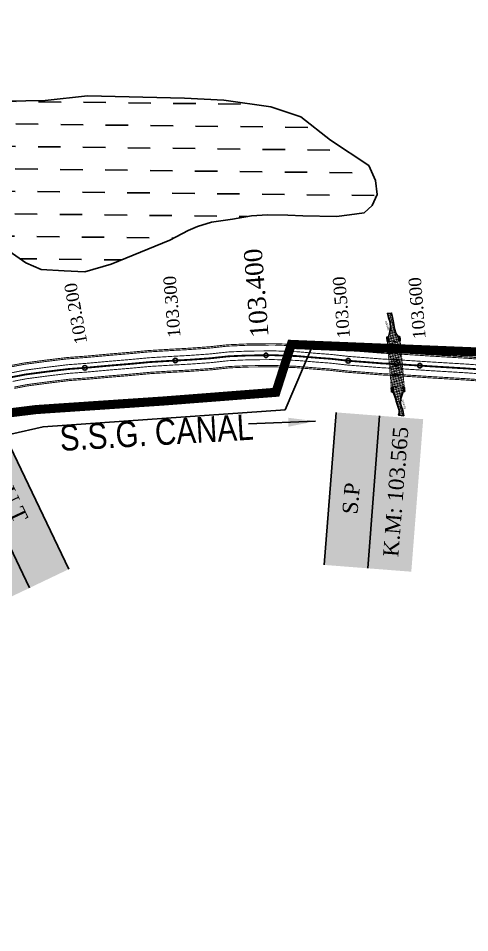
# Model space of a CAD drawing. Header units: inches. Extents: x 360616 to 379062, y 1506291 to 1520405.
# Drawn here: x 370627 to 371124, y 1515163 to 1516170 of the extents above; entities that cross this region are included whole.
import ezdxf

# ---------------------------------------------------------------- set-up
doc = ezdxf.new("R2010")
doc.units = ezdxf.units.IN
doc.header["$MEASUREMENT"] = 0
doc.header["$PDMODE"] = 32
doc.header["$PDSIZE"] = 5
for name, pattern in [('ACAD_ISO02W100', [15, 12, -3]), ('ACAD_ISO03W100', [30, 12, -18]), ('BORDER', [1.75, 0.5, -0.25, 0.5, -0.25, 0, -0.25])]:
    doc.linetypes.add(name, pattern=pattern)
for name, color, linetype in [('bed with', 5, 'Continuous'), ('cahnige', 7, 'Continuous'), ('CARTTRACK', 30, 'ACAD_ISO02W100'), ('laying', 4, 'Continuous'), ('lining', 4, 'Continuous'), ('STREAM', 4, 'Continuous'), ('TITLEBLOCK', 7, 'Continuous'), ('top of bund', 1, 'Continuous'), ('UT', 173, 'ACAD_ISO02W100'), ('V', 6, 'Continuous'), ('WATER_BODY', 4, 'Continuous'), ('ZSTU', 7, 'Continuous')]:
    doc.layers.add(name, color=color, linetype=linetype)
doc.layers.add('ROAD', color=1, linetype='Continuous', lineweight=25)
doc.layers.add('VILL_BOUNDARY', color=6, linetype='BORDER', lineweight=30)
doc.styles.add('5mm', font='TIMES.TTF', dxfattribs={"height": 3})
doc.styles.add('ARIALN', font='ARIALN.TTF')
doc.styles.get("Standard").update_dxf_attribs({"font": 'verdana.TTF'})
doc.dimstyles.get("Standard").update_dxf_attribs({"dimtxt": 0.18, "dimasz": 0.18, "dimexe": 0.18, "dimexo": 0.0625, "dimgap": 0.09, "dimtad": 0, "dimtih": 1, "dimtoh": 1, "dimdec": 4, "dimzin": 0, "dimdsep": 46, "dimtxsty": 'Standard', "dimcen": 0.09, "dimadec": 0, "dimazin": 0, "dimtfac": 1, "dimtdec": 4, "dimtofl": 0, "dimtmove": 0, "dimatfit": 3, "dimfxl": 0, "dimtolj": 1, "dimtzin": 0, "dimarcsym": 0})
pattern_1 = [(228.0128, (-362214.3310220317, -1526288.492507028), (-7.999998232158162, -9.000001341607247), [0.134536, -13.319088]), (184.9697, (-362214.4210220316, -1526288.592507028), (12.00000105151764, 0.9999913070070519), [0.230868, -22.855925]), (132.5104, (-362214.6510220316, -1526288.612507028), (9.999990718346812, -11.0000086738712), [0.162788, -16.116032]), (267.2737, (-362215.0410220316, -1526288.862507028), (0.9999960177271904, 20.00000029497347), [0.210238, -20.813558]), (292.8337, (-362215.0510220316, -1526289.072507028), (-5.00000990543714, 11.99999641177778), [0.206155, -20.409373]), (357.2737, (-362214.9710220316, -1526289.262507028), (-20.00000029497347, 0.9999960177271915), [0.210238, -20.813558]), (37.6942, (-362214.7610220317, -1526289.272507028), (-13.00000734561798, -9.99999040516053), [0.278029, -27.524849]), (72.2553, (-362214.5410220316, -1526289.102507028), (7.000010762705409, 21.99999623123919), [0.262488, -25.986321]), (121.4296, (-362214.4610220316, -1526288.852507028), (-8.000008234176365, 12.99999503649257), [0.21095, -20.884073]), (175.2364, (-362214.5710220317, -1526288.672507028), (11.00000094631958, -0.9999915326612605), [0.2408319999999999, -11.80076299999999]), (222.3974, (-362214.8110220316, -1526288.652507028), (-12.00000735107323, -10.99999208201412), [0.311448, -30.833375]), (138.8141, (-362214.0510220316, -1526288.872507028), (-7.000002946805715, 5.999997313342756), [0.106301, -10.523844]), (171.4692, (-362214.1310220317, -1526288.802507028), (12.99999828481513, -2.00000791003979), [0.2022369999999999, -20.02151099999998]), (225, (-362214.3310220317, -1526288.772507028), (-1.110223024625157e-16, -1.000000309448952), [0.141421, -1.272792]), (203.1986, (-362214.4010220316, -1526288.652507028), (4.999999730667075, 2.000001325264854), [0.076158, -7.539615]), (291.8014, (-362214.4710220316, -1526288.682507028), (-0.9999999105006487, 3.00000027301077), [0.107703, -5.277462]), (30.9638, (-362214.4310220316, -1526288.782507028), (2.999998022287998, 2.000002483540733), [0.1749289999999999, -5.656022999999996]), (161.5651, (-362214.2810220316, -1526288.692507028), (2.000000434592962, -0.9999984032227077), [0.126491, -3.035787]), (16.38950000000001, (-362215.0510220316, -1526288.682507028), (10.00000219841196, 2.99999270981797), [0.1772, -17.542845]), (70.3462, (-362214.8810220317, -1526288.632507028), (-3.999995247371745, -11.00000213560622), [0.148661, -14.717408]), (293.1986, (-362214.2810220316, -1526288.492507028), (-2.000001325264854, 4.999999730667075), [0.152315, -7.463458]), (343.6105, (-362214.2210220316, -1526288.632507028), (-10.00000219841196, 2.999992709817974), [0.1771999999999999, -17.54284499999998]), (339.444, (-362215.0510220316, -1526289.302507028), (-5.000001844542423, 1.999995996421584), [0.17088, -8.373124]), (294.7751, (-362214.8910220317, -1526289.362507028), (-4.99999218924517, 11.00000342183912), [0.1431779999999999, -14.17464299999999]), (66.80140000000002, (-362214.2710220316, -1526289.492507028), (2.000001325264855, 4.999999730667075), [0.152315, -7.463458]), (17.35400000000001, (-362214.2110220316, -1526289.352507028), (-13.00000201909683, -3.999994502259118), [0.167631, -16.59542399999999]), (69.444, (-362214.7610220317, -1526289.492507028), (-1.999995996421587, -5.000001844542422), [0.08544, -8.458563999999999]), (101.3098999999999, (-362214.3310220317, -1526289.492507028), (-0.9999976321616053, 4.000000752230952), [0.05098999999999999, -5.048028999999998]), (165.9638, (-362214.3410220316, -1526289.442507028), (3.00000054598974, -0.9999980573612457), [0.206155, -3.91695]), (186.009, (-362214.5410220316, -1526289.392507028), (9.99999975090604, 0.9999993174818415), [0.19105, -18.913923]), (303.6901, (-362214.4310220316, -1526288.872507028), (-1.000001334507191, 1.99999955777116), [0.144222, -3.461329]), (353.1572, (-362214.3510220316, -1526288.992507028), (16.99999936547855, -2.000007997924761), [0.251794, -24.927563]), (60.94540000000001, (-362214.1010220316, -1526289.022507028), (-4.000000027199279, -7.000000384569686), [0.102956, -10.192674]), (90, (-362214.0510220316, -1526288.932507028), (-0.9999999999999999, 1), [0.06, -0.94]), (120.2564, (-362214.5610220316, -1526289.362507028), (3.999994886802694, -7.000002455854734), [0.138924, -13.75352]), (48.01279999999999, (-362214.6310220317, -1526289.242507028), (7.99999823215816, 9.000001341607248), [0.269072, -13.184552]), (0, (-362214.4510220317, -1526289.042507028), (1, 1), [0.26, -0.74]), (325.3048, (-362214.1910220316, -1526289.042507028), (-9.999994258987526, 7.000008609594458), [0.158114, -15.653274]), (254.0546, (-362214.0610220316, -1526289.132507028), (-0.9999998892963811, -4.000000126652151), [0.145602, -7.134508]), (207.646, (-362214.1010220316, -1526289.272507028), (-18.99999580717959, -10.00000771316918), [0.237065, -23.469474]), (175.4261, (-362214.3110220316, -1526289.382507028), (-13.00000055831213, 0.999994801161084), [0.2507989999999997, -24.82907399999998])]
pattern_2 = [(0, (-362215.0510220316, -1526289.492507028), (1.25, 1.25), [1.25, -1.25])]
pattern_3 = [(228.0128, (-362243.1753484617, -1526336.432974194), (-7.999998232158162, -9.000001341607247), [0.134536, -13.319088]), (184.9697, (-362243.2653484617, -1526336.532974194), (12.00000105151764, 0.9999913070070519), [0.230868, -22.855925]), (132.5104, (-362243.4953484617, -1526336.552974194), (9.999990718346812, -11.0000086738712), [0.162788, -16.116032]), (267.2737, (-362243.8853484617, -1526336.802974194), (0.9999960177271904, 20.00000029497347), [0.210238, -20.813558]), (292.8337, (-362243.8953484617, -1526337.012974194), (-5.00000990543714, 11.99999641177778), [0.206155, -20.409373]), (357.2737, (-362243.8153484617, -1526337.202974194), (-20.00000029497347, 0.9999960177271915), [0.210238, -20.813558]), (37.6942, (-362243.6053484617, -1526337.212974194), (-13.00000734561798, -9.99999040516053), [0.278029, -27.524849]), (72.2553, (-362243.3853484617, -1526337.042974194), (7.000010762705409, 21.99999623123919), [0.262488, -25.986321]), (121.4296, (-362243.3053484617, -1526336.792974194), (-8.000008234176365, 12.99999503649257), [0.21095, -20.884073]), (175.2364, (-362243.4153484617, -1526336.612974194), (11.00000094631958, -0.9999915326612605), [0.2408319999999999, -11.80076299999999]), (222.3974, (-362243.6553484617, -1526336.592974194), (-12.00000735107323, -10.99999208201412), [0.311448, -30.833375]), (138.8141, (-362242.8953484617, -1526336.812974194), (-7.000002946805715, 5.999997313342756), [0.106301, -10.523844]), (171.4692, (-362242.9753484617, -1526336.742974194), (12.99999828481513, -2.00000791003979), [0.2022369999999998, -20.02151099999998]), (225, (-362243.1753484617, -1526336.712974194), (-1.110223024625157e-16, -1.000000309448952), [0.141421, -1.272792]), (203.1986, (-362243.2453484617, -1526336.592974194), (4.999999730667075, 2.000001325264854), [0.076158, -7.539615]), (291.8014, (-362243.3153484617, -1526336.622974194), (-0.9999999105006487, 3.00000027301077), [0.107703, -5.277462]), (30.9638, (-362243.2753484617, -1526336.722974194), (2.999998022287998, 2.000002483540733), [0.1749289999999998, -5.656022999999995]), (161.5651, (-362243.1253484617, -1526336.632974194), (2.000000434592962, -0.9999984032227077), [0.126491, -3.035787]), (16.38950000000001, (-362243.8953484617, -1526336.622974194), (10.00000219841196, 2.99999270981797), [0.1772, -17.542845]), (70.3462, (-362243.7253484617, -1526336.572974194), (-3.999995247371745, -11.00000213560622), [0.148661, -14.717408]), (293.1986, (-362243.1253484617, -1526336.432974194), (-2.000001325264854, 4.999999730667075), [0.152315, -7.463458]), (343.6105, (-362243.0653484617, -1526336.572974194), (-10.00000219841196, 2.999992709817974), [0.1771999999999998, -17.54284499999998]), (339.444, (-362243.8953484617, -1526337.242974194), (-5.000001844542423, 1.999995996421584), [0.17088, -8.373124]), (294.7751, (-362243.7353484617, -1526337.302974194), (-4.99999218924517, 11.00000342183912), [0.1431779999999998, -14.17464299999999]), (66.80140000000002, (-362243.1153484617, -1526337.432974194), (2.000001325264855, 4.999999730667075), [0.152315, -7.463458]), (17.35400000000001, (-362243.0553484617, -1526337.292974194), (-13.00000201909683, -3.999994502259118), [0.167631, -16.59542399999999]), (69.444, (-362243.6053484617, -1526337.432974194), (-1.999995996421587, -5.000001844542422), [0.08544, -8.458563999999999]), (101.3098999999999, (-362243.1753484617, -1526337.432974194), (-0.9999976321616053, 4.000000752230952), [0.05098999999999998, -5.048028999999997]), (165.9638, (-362243.1853484617, -1526337.382974194), (3.00000054598974, -0.9999980573612457), [0.206155, -3.91695]), (186.009, (-362243.3853484617, -1526337.332974194), (9.99999975090604, 0.9999993174818415), [0.19105, -18.913923]), (303.6901, (-362243.2753484617, -1526336.812974194), (-1.000001334507191, 1.99999955777116), [0.144222, -3.461329]), (353.1572, (-362243.1953484617, -1526336.932974194), (16.99999936547855, -2.000007997924761), [0.251794, -24.927563]), (60.94540000000001, (-362242.9453484617, -1526336.962974194), (-4.000000027199279, -7.000000384569686), [0.102956, -10.192674]), (90, (-362242.8953484617, -1526336.872974194), (-0.9999999999999999, 1), [0.06, -0.94]), (120.2564, (-362243.4053484617, -1526337.302974194), (3.999994886802694, -7.000002455854734), [0.138924, -13.75352]), (48.01279999999999, (-362243.4753484617, -1526337.182974194), (7.99999823215816, 9.000001341607248), [0.269072, -13.184552]), (0, (-362243.2953484617, -1526336.982974194), (1, 1), [0.26, -0.74]), (325.3048, (-362243.0353484617, -1526336.982974194), (-9.999994258987526, 7.000008609594458), [0.158114, -15.653274]), (254.0546, (-362242.9053484617, -1526337.072974194), (-0.9999998892963811, -4.000000126652151), [0.145602, -7.134508]), (207.646, (-362242.9453484617, -1526337.212974194), (-18.99999580717959, -10.00000771316918), [0.237065, -23.469474]), (175.4261, (-362243.1553484617, -1526337.322974194), (-13.00000055831213, 0.999994801161084), [0.2507989999999997, -24.82907399999998])]

# ---------------------------------------------------------------- blocks, each defined once
blk = doc.blocks.new('LOINHHGHF')
at = {"layer": 'ZSTU'}
h = blk.add_hatch(color=135, dxfattribs=at)
h.set_gradient(color1=(141, 177, 78), color2=(107, 135, 59), one_color=1, tint=0.3799999952316284, name='CYLINDER')
h.paths.add_polyline_path([(370610.2462019824, 1515715.683548892), (370566.8145470963, 1515694.959220872), (370639.3496951669, 1515542.948428773), (370682.7813500528, 1515563.672756793)])
h.paths.add_polyline_path([(370595.870237212, 1515658.757915864), (370626.7680721298, 1515592.759504563), (370650.16061018, 1515603.710961799), (370619.2627752618, 1515669.709373099)], flags=24)
h = blk.add_hatch(color=252, dxfattribs=at)
h.set_gradient(color1=(167, 88, 159), color2=(127, 67, 121), one_color=1, tint=0.3799999952316284, name='CYLINDER')
h.paths.add_polyline_path([(370566.8145470963, 1515694.959220872), (370523.3828922109, 1515674.234892853), (370595.9180402859, 1515522.224100755), (370639.3496951669, 1515542.948428773)])
h.paths.add_polyline_path([(370537.7883406571, 1515669.543638617), (370601.7362875039, 1515535.165386968), (370624.9605336891, 1515546.217345468), (370561.0125868422, 1515680.595597118)], flags=24)
for points in [[(370682.7813500537, 1515563.672756792), (370610.2462019821, 1515715.683548891)], [(370639.3496951665, 1515542.948428774), (370566.8145470972, 1515694.959220871)]]:
    blk.add_lwpolyline(points, dxfattribs=at)
at = {"layer": 'ZSTU', "style": '5mm'}
for s, height, rotation, p in [('K.M: 103.025', 16.84298922994376, 295.4488509945718, (370543.808066412, 1515667.661031103)), ('U.T', 16.84298922994375, 295.0871270796441, (370606.1303299257, 1515649.561174996))]:
    blk.add_text(s, height=height, rotation=rotation, dxfattribs=at).set_placement(p)
blk = doc.blocks.new('WERTYUIO')
at = {"layer": 'ZSTU'}
h = blk.add_hatch(color=135, dxfattribs=at)
h.set_gradient(color1=(141, 177, 78), color2=(107, 135, 59), one_color=1, tint=0.3799999952316284, name='CYLINDER')
h.paths.add_polyline_path([(370963.9728153953, 1515568.343185156), (371011.9497684641, 1515564.59907081), (371025.0541686721, 1515732.51840655), (370977.0772156029, 1515736.262520895)])
h.paths.add_polyline_path([(371004.8645829521, 1515610.47463902), (371011.0692803665, 1515683.082959665), (370985.3339199244, 1515685.282158366), (370979.1292225103, 1515612.673837721)], flags=24)
h = blk.add_hatch(color=252, dxfattribs=at)
h.set_gradient(color1=(167, 88, 159), color2=(127, 67, 121), one_color=1, tint=0.3799999952316284, name='CYLINDER')
h.paths.add_polyline_path([(371011.9497684641, 1515564.59907081), (371059.9267215324, 1515560.854956465), (371073.0311217357, 1515728.774292206), (371025.0541686721, 1515732.51840655)])
h.paths.add_polyline_path([(371049.7912491757, 1515572.115374367), (371061.5258673293, 1515720.470196193), (371035.8860866171, 1515722.498259944), (371024.1514684629, 1515574.143438117)], flags=24)
for points in [[(370977.0772156027, 1515736.262520897), (370963.9728153957, 1515568.343185156)], [(371025.0541686719, 1515732.518406549), (371011.949768464, 1515564.599070811)]]:
    blk.add_lwpolyline(points, dxfattribs=at)
at = {"layer": 'ZSTU', "style": '5mm'}
for s, height, rotation, p in [('K.M: 103.565', 16.84298922994376, 85.47741593936777, (371045.5170046294, 1515576.75349282)), ('S.P', 16.84298922994375, 85.11569202444005, (371000.5709246119, 1515623.567157615))]:
    blk.add_text(s, height=height, rotation=rotation, dxfattribs=at).set_placement(p)
blk = doc.blocks.new('A$C377B10CC')
at = {"layer": 'STREAM'}
h = blk.add_hatch(dxfattribs=at)
h.set_pattern_fill('DASH', color=256, scale=10, style=0)
h.set_pattern_definition(pattern_2)
h.paths.add_polyline_path([(-21.08494824264198, 10.39821502007544), (-19.27474394725869, 14.9729934823699), (-16.18663339636989, 21.24998857849248), (-13.84395335207229, 26.14394057728347), (-11.82073506258894, 30.82506799115799), (-15.86717164155561, 33.27204399043694), (-17.46448041551048, 29.0164390646387), (-18.42280644358834, 24.86724643129855), (-21.40440999745624, 19.97332610306328), (-25.23789181862958, 15.71772117726505), (-29.9438456458156, 11.73286320897751), (-32.55258794897789, 7.397025274472546), (-28.05102203169388, 4.507492972305098), (-23.61509535066327, 1.521298239562105), (-21.08650298323482, 5.72392365569249)])
h = blk.add_hatch(dxfattribs=at)
h.set_pattern_fill('DASH', color=256, scale=10, style=0)
h.set_pattern_definition(pattern_2)
h.paths.add_polyline_path([(-60.19243563445735, -34.66217618575828), (-53.98690071125707, -38.64547753962713), (-47.9096301992253, -42.73659862830805), (-22.26358327601338, -0.1118046867195504), (-28.38064794772072, 4.006105192238503), (-34.54584827913632, 7.963515976456129)])
h = blk.add_hatch(dxfattribs=at)
h.set_pattern_fill('DASH', color=256, scale=10, style=0)
h.set_pattern_definition(pattern_2)
h.paths.add_polyline_path([(-57.74663512443659, -50.484279576689), (-52.45942178077529, -46.41916892677546), (-49.88059994621258, -42.13306005246427), (-54.31652662728474, -39.14686531969357), (-58.81809254456867, -36.25733301752601), (-61.3969143789727, -40.54344189167021), (-63.59385741560255, -47.48107765731402), (-64.76519743772232, -50.56640072958572), (-67.96923356887419, -60.27215190371499), (-69.88594486127842, -62.93188914703207), (-71.69620839302661, -64.63413745141588), (-67.43681705632478, -68.35777592635714), (-64.88112301792717, -63.03830143949018), (-63.28387348033723, -57.93158819666134), (-61.89957870042419, -54.84626512438989), (-59.45039165910562, -52.18652788107279)])
at = {"layer": 'UT', "ltscale": 0.2}
h = blk.add_hatch(dxfattribs=at)
h.set_pattern_fill('GRAVEL', color=256, style=0)
h.set_pattern_definition(pattern_1)
h.paths.add_polyline_path([(-34.2363896589959, 8.477849041344596), (-32.55258794897789, 7.397025274472544), (-29.9438456458156, 11.73286320897751), (-31.65756782452809, 12.7639579155948)])
h = blk.add_hatch(dxfattribs=at)
h.set_pattern_fill('GRAVEL', color=256, style=0)
h.set_pattern_definition(pattern_1)
h.paths.add_polyline_path([(-23.61509535066326, 1.521298239562115), (-21.95385443983832, 0.4029774884693321), (-19.37278080452233, 4.692828949075191), (-21.08650298323482, 5.723923655692487)])
h = blk.add_hatch(dxfattribs=at)
h.set_pattern_fill('GRAVEL', color=256, style=0)
h.set_pattern_definition(pattern_3)
h.paths.add_polyline_path([(-58.81809254409745, -36.25733301672153), (-60.50189425464487, -35.17650925088674), (-63.08071608917089, -39.46261812490411), (-61.39691437908914, -40.54344189190306)])
h = blk.add_hatch(dxfattribs=at)
h.set_pattern_fill('GRAVEL', color=256, style=0)
h.set_pattern_definition(pattern_3)
h.paths.add_polyline_path([(-48.21710723458091, -43.24763821694069), (-49.9308294133516, -42.21654351055622), (-52.45942178071709, -46.41916892677546), (-50.7981808698969, -47.53748967801221)])
at = {"layer": 'STREAM'}
for points in [[(-29.9438456458156, 11.73286320897751), (-25.23789181862958, 15.71772117726505), (-21.40440999745624, 19.9733261030633), (-18.42280644358834, 24.86724643129855), (-17.46448041551048, 29.01643906463869), (-15.86717164155561, 33.27204399043694), (-11.82073506258894, 30.82506799115799), (-13.84395335207228, 26.1439405772835), (-16.18663339636987, 21.24998857849278), (-19.27474394725868, 14.97299348236993), (-21.08494824264199, 10.39821502007544), (-21.08650298323482, 5.723923655692488)], [(-61.39691437897272, -40.54344189167023), (-63.59385741560254, -47.48107765731402), (-64.76519743772224, -50.56640072958544), (-67.96923356887419, -60.27215190371498), (-69.8859448612784, -62.93188914703205), (-71.69620839302661, -64.63413745141588), (-67.4368170563248, -68.35777592635714), (-64.88112301792717, -63.03830143949017), (-63.28387348033721, -57.93158819666132), (-61.89957870042417, -54.8462651243899), (-59.45039165910566, -52.18652788107283), (-57.74663512443658, -50.484279576689), (-52.4594217807753, -46.41916892677546)]]:
    blk.add_lwpolyline(points, dxfattribs=at)
at = {"layer": 'UT', "ltscale": 0.2, "const_width": 0.5}
for points in [[(-34.2363896589959, 8.477849041344598), (-31.65756782452809, 12.7639579155948)], [(-32.55258794891415, 7.397025274578482), (-29.9438456458156, 11.73286320897751)], [(-31.65756782452809, 12.7639579155948), (-29.9438456458156, 11.73286320897751)], [(-60.50189425458666, -35.17650925065391), (-34.54584827914368, 7.963515976443887)], [(-48.21935903542908, -43.25138080352917), (-22.26358327601338, -0.1118046867195517)], [(-34.5605003585224, 7.972921071806923), (-28.38064794772072, 4.006105192238465), (-22.26358327601338, -0.1118046867195517)], [(-34.2363896589959, 8.477849041344598), (-28.05102203169372, 4.507492972305045), (-21.95385443983832, 0.4029774884693325)], [(-23.61509535071673, 1.521298239473253), (-21.08650298323482, 5.723923655692488)], [(-22.26358327601338, -0.1118046867195517), (-21.95385443983832, 0.4029774884693325)], [(-21.95385443983832, 0.4029774884693325), (-19.37278080452234, 4.692828949075192)], [(-21.08650298323482, 5.723923655692488), (-19.37278080452234, 4.692828949075192)], [(-63.08071608905448, -39.46261812490411), (-60.50189425458666, -35.17650925065391)], [(-63.08071608905448, -39.46261812490411), (-61.39691437897272, -40.54344189167023)], [(-61.39691437897272, -40.54344189167023), (-58.81809254450491, -36.25733301742002)], [(-60.50189425458666, -35.17650925065391), (-54.31652662728447, -39.14686531969346), (-48.21935903542908, -43.25138080352917)], [(-60.17778355506016, -34.67158128111623), (-53.98690071125748, -38.64547753962688), (-47.8842965469812, -42.75365283689462)], [(-52.4594217807753, -46.41916892677546), (-49.88059994624928, -42.13306005252525)], [(-52.4594217807753, -46.41916892677546), (-50.7981808698969, -47.53748967777938)], [(-50.7981808698969, -47.53748967777938), (-48.21710723458091, -43.24763821717352)]]:
    blk.add_lwpolyline(points, dxfattribs=at)
at = {"layer": 'cahnige', "style": '5mm'}
for p in [(-24.70947435131529, 16.98236319143325), (-60.9109538581688, -63.65351491281763)]:
    blk.add_text('Stream', height=2.5, rotation=71.17434464616717, dxfattribs=at).set_placement(p)

msp = doc.modelspace()

# ---------------------------------------------------------------- hatches: boundary and pattern name
at = {"layer": 'ROAD'}
h = msp.add_hatch(dxfattribs=at)
h.set_pattern_fill('ANSI31', color=1, scale=197.8410557395515, angle=-0.6743034938624498, style=0)
h.set_pattern_definition([(44.32569650613755, (326163.7741903935, 1504062.727535671), (-17.27983831870312, 17.69142772098035), [])])
h.paths.add_polyline_path([(370424.4096963772, 1516006.171189931), (370324.6081113894, 1516013.326632142), (370303.6558931511, 1516006.440650869), (370288.1674932906, 1515947.612033699), (370279.2192423124, 1515889.878191651), (370306.1846058639, 1515872.8651315), (370318.004906116, 1515806.624150415), (370320.2235728896, 1515794.400734712), (370323.312922888, 1515789.24934609), (370345.0308701289, 1515794.502175456), (370361.5983339542, 1515797.061457815), (370391.6579799003, 1515808.511571707), (370417.4285654012, 1515823.553355274), (370424.6980967532, 1515836.509310536), (370415.2539941387, 1515870.45831282), (370403.9988915155, 1515884.361920356), (370396.2686609078, 1515896.650309531), (370384.399126525, 1515925.254652159), (370389.3826402868, 1515947.229953967), (370404.9820798076, 1515967.899881104), (370416.6446373643, 1515988.616248716)])
h.paths.add_polyline_path([(370581.8561392933, 1516099.90243016), (370569.5803837666, 1516138.687180678), (370457.436202971, 1516106.078970508), (370440.8009044608, 1516054.911403374), (370464.8694781562, 1516056.51309535), (370492.8430526142, 1516069.378080522), (370520.8443542504, 1516084.598943954), (370548.7626553798, 1516092.752382268), (370573.2859248709, 1516092.934894115)])
h.paths.add_polyline_path([(370410.7317595486, 1517166.460596136), (370410.544220322, 1517127.131447866), (370447.9234666436, 1517122.565883261), (370453.0650287343, 1517091.700404493), (370519.3470538757, 1517087.344806755), (370527.9170100857, 1517137.30190751), (370528.1338652809, 1517155.727310793), (370458.260300011, 1517168.701869267), (370418.6393917536, 1517168.395770461)])
h.paths.add_polyline_path([(370472.1732766365, 1517325.661493229), (370429.7926836988, 1517319.040735512), (370411.9944431721, 1517244.495409352), (370483.870037605, 1517267.933847868), (370476.4565317888, 1517324.155741849)])
h.paths.add_polyline_path([(373788.2450649348, 1517360.180498859), (373775.5927328045, 1517416.898651083), (373716.5913175351, 1517425.911997661), (373715.2695081552, 1517384.332654164), (373767.4269190461, 1517356.645209867)])
edge = h.paths.add_edge_path()
edge.add_line((373697.9915612643, 1517216.115241639), (373689.6332330802, 1517121.571705729))
edge.add_line((373689.6332330802, 1517121.571705729), (373734.6104649722, 1517117.422163298))
edge.add_line((373734.6104649722, 1517117.422163298), (373768.6844485425, 1517110.29795604))
edge.add_line((373768.6844485425, 1517110.29795604), (373797.2365936319, 1517117.719388268))
edge.add_line((373797.2365936319, 1517117.719388268), (373788.2385142802, 1517144.718108978))
edge.add_line((373788.2385142802, 1517144.718108978), (373774.9183371592, 1517156.252646737))
edge.add_line((373774.9183371593, 1517156.252646737), (373762.218836111, 1517176.571646618))
edge.add_line((373762.218836111, 1517176.571646618), (373765.0191775763, 1517194.639634494))
edge.add_line((373765.0191775763, 1517194.639634494), (373762.529217259, 1517202.943612565))
edge.add_line((373762.529217259, 1517202.943612565), (373746.5180667914, 1517205.717948379))
edge.add_line((373746.5180667915, 1517205.717948379), (373716.0663871283, 1517212.79952344))
edge.add_line((373716.0663871283, 1517212.79952344), (373697.8408754592, 1517214.410789682))
at = {"layer": 'WATER_BODY'}
h = msp.add_hatch(dxfattribs=at)
h.set_pattern_fill('DASH', color=4, scale=197.8410557395515, angle=-0.6743034938624498, style=0)
h.set_pattern_definition([(359.3256965061376, (326163.7741903935, 1504062.727535671), (25.01945702075374, 24.43738170592425), [24.73013196744393, -24.73013196744393])])
h.paths.add_polyline_path([(370457.2169755381, 1515830.615712838), (370451.8658984082, 1515820.497240335), (370443.1490857007, 1515828.579899474), (370441.6233869051, 1515839.32965308), (370442.8703108504, 1515851.697812256), (370443.5473813192, 1515862.421640679), (370434.8406871349, 1515888.432091402), (370427.8726536568, 1515895.115709421), (370420.0392639043, 1515903.129833876), (370414.4025716765, 1515910.677997359), (370412.2940955127, 1515918.62463735), (370411.993483483, 1515930.511071072), (370413.4648379707, 1515943.256864381), (370416.2623533995, 1515956.427050976), (370422.9817440137, 1515966.030327521), (370447.3160975559, 1516008.617532402), (370486.0626833097, 1516045.130412888), (370517.1209409143, 1516064.569597377), (370571.1798866354, 1516078.062008113), (370656.6412004571, 1516079.696720782), (370703.3869550648, 1516084.867947422), (370810.1980979551, 1516082.218728882), (370853.3329487795, 1516079.950630322), (370905.2179791901, 1516072.738368018), (370938.1209390605, 1516061.788653185), (370970.8476310063, 1516035.877260566), (371013.2951931155, 1516007.953046959), (371020.5895554032, 1515991.58322879), (371022.1698978344, 1515976.160981369), (371016.7404159663, 1515963.901879933), (371007.8400435519, 1515956.084701142), (370991.9559231811, 1515953.63110947), (370977.4031428145, 1515952.04195738), (370940.4127587692, 1515952.477310508), (370924.1298014602, 1515953.549164983), (370901.671302994, 1515953.813487126), (370884.0412887102, 1515952.700659356), (370862.8573403363, 1515948.989015623), (370839.9169626342, 1515945.738151187), (370824.4473924337, 1515941.079038386), (370814.262111801, 1515936.357732881), (370793.8810138742, 1515926.035031384), (370729.3695433891, 1515899.345512606), (370700.2021909701, 1515890.886648691), (370677.75405063, 1515892.031063422), (370652.2284978373, 1515893.651804575), (370635.5776006792, 1515900.889490946), (370598.3682692975, 1515926.506935121), (370571.2263004138, 1515940.469703417), (370541.7686940912, 1515944.777365813), (370520.1442989857, 1515941.070905855), (370504.6747287852, 1515936.411793054), (370493.0698842952, 1515923.345157184), (370484.1900508438, 1515917.288271553), (370474.3105613039, 1515901.12057862), (370463.6632106335, 1515858.018802845), (370459.9435465263, 1515841.338505463)])

# ---------------------------------------------------------------- linework, layer by layer
at = {"layer": 'bed with', "const_width": 1}
for points in [[(370618.2986327579, 1515779.634294071), (370634.2325691623, 1515782.731051547), (370657.9950734378, 1515785.867405205), (370681.775075098, 1515788.761674443), (370702.1715254219, 1515790.254525974), (370726.2119526166, 1515792.451835386), (370748.6602776783, 1515794.310997901), (370771.3829910572, 1515796.426908937), (370795.5803236623, 1515797.883278213), (370815.0323276668, 1515798.939174814), (370838.5013346532, 1515800.624113354), (370858.2064715617, 1515802.77442873), (370879.9198530242, 1515803.721561444), (370908.4124282424, 1515804.004394895), (370934.4451458922, 1515803.026247648), (370956.9151045759, 1515801.138919287), (370971.7433519097, 1515800.046599226), (370990.8709621119, 1515797.890197638), (371011.0888224659, 1515796.340256634), (371029.1984705812, 1515794.912180387), (371042.1134766021, 1515794.322224094), (371081.1310760548, 1515791.798124624), (371121.5798249262, 1515789.374629384), (371160.7747901739, 1515786.511138841)], [(370620.7747672422, 1515770.335905927), (370635.7778308368, 1515773.251748452), (370659.2031265626, 1515776.343594795), (370682.7059249026, 1515779.204125556), (370702.9588745782, 1515780.686474026), (370727.0450473826, 1515782.887964614), (370749.5015223225, 1515784.747802099), (370772.1166089434, 1515786.853691063), (370796.1288763381, 1515788.298921786), (370815.6362723336, 1515789.357825184), (370839.3660653467, 1515791.061486647), (370858.9371284383, 1515793.19717127), (370880.1767469756, 1515794.123638554), (370908.2797717571, 1515794.402605107), (370933.862854108, 1515793.441352351), (370956.1606954238, 1515791.568480714), (370970.8526480911, 1515790.486200774), (370989.9660378875, 1515788.331402362), (371010.3445775336, 1515786.769143366), (371028.6019294189, 1515785.329419613), (371041.5845233987, 1515784.736375907), (371080.5341239459, 1515782.216675377), (371120.9429750742, 1515779.795570618), (371160.0588098256, 1515776.93786116)]]:
    msp.add_lwpolyline(points, dxfattribs=at)
at = {"layer": 'laying', "color": 6, "linetype": 'ByBlock'}
for p in [(370800.0402301628, 1515793.318305005), (370899.8718260335, 1515799.119379554), (370990.4184999997, 1515793.1108), (370700.3614745258, 1515785.309205515), (371069.3167002184, 1515787.752378598)]:
    msp.add_point(p, dxfattribs=at)
at = {"layer": 'laying', "color": 5, "linetype": 'ByBlock'}
msp.add_point((371043.1121672233, 1515789.447584063), dxfattribs=at)
at = {"layer": 'lining', "const_width": 1}
for points in [[(370616.6349799012, 1515785.881648605), (370633.1943464748, 1515789.099958314), (370657.1834127444, 1515792.266215324), (370681.1496603855, 1515795.183152602), (370701.6425252075, 1515796.683060877), (370725.6522170707, 1515798.877561061), (370748.0950664329, 1515800.736270081), (370770.8900915399, 1515802.858914695), (370795.2117648329, 1515804.322767687), (370814.6265523438, 1515805.376644097), (370837.9203437185, 1515807.049003173), (370857.7155614728, 1515809.209148586), (370879.7472524006, 1515810.170165886), (370908.5015568184, 1515810.455597409), (370934.8363731847, 1515809.466099175), (370957.4219732251, 1515807.569057703), (370972.3417935379, 1515806.469991935), (370991.4789580751, 1515804.312513215), (371011.5888620295, 1515802.770848361), (371029.5992716746, 1515801.350597782), (371042.4688670356, 1515800.762715844), (371081.5321532527, 1515798.235660838), (371122.0077084205, 1515795.810559493), (371161.2558394706, 1515792.943184783)], [(370622.4384200989, 1515764.088551394), (370636.8160535243, 1515766.882841685), (370660.014787256, 1515769.944784675), (370683.3313396151, 1515772.782647397), (370703.4878747926, 1515774.257939123), (370727.6047829286, 1515776.462238939), (370750.0667335679, 1515778.32252992), (370772.6095084607, 1515780.421685305), (370796.4974351675, 1515781.859432312), (370816.0420476566, 1515782.920355901), (370839.9470562814, 1515784.636596829), (370859.4280385273, 1515786.762451414), (370880.3493475992, 1515787.675034113), (370908.190643181, 1515787.951402593), (370933.4716268155, 1515787.001500824), (370955.6538267746, 1515785.138342299), (370970.2542064629, 1515784.062808065), (370989.3580419243, 1515781.909086785), (371009.84453797, 1515780.33855164), (371028.2011283254, 1515778.891002218), (371041.2291329652, 1515778.295884158), (371080.1330467479, 1515775.779139163), (371120.5150915799, 1515773.359640509), (371159.5777605289, 1515770.505815218)]]:
    msp.add_lwpolyline(points, dxfattribs=at)
at = {"layer": 'top of bund', "const_width": 1}
for points in [[(370616.248083888, 1515787.334521752), (370632.9528993382, 1515790.581099423), (370656.9946544436, 1515793.754310701), (370681.0042151035, 1515796.676519615), (370701.5195019018, 1515798.178068994), (370725.5220460134, 1515800.37191587), (370747.9636219572, 1515802.230519425), (370770.7754637453, 1515804.354729988), (370795.1260534773, 1515805.820323379), (370814.5321859897, 1515806.873729977), (370837.7852295477, 1515808.543163596), (370857.6013963358, 1515810.705595064), (370879.7071127207, 1515811.669841337), (370908.5222843942, 1515811.955877063), (370934.927356276, 1515810.963739065), (370957.5398496551, 1515809.06443873), (370972.4809660095, 1515807.963804193), (370991.6203524852, 1515805.806074976), (371011.7051503001, 1515804.266334809), (371029.6924812312, 1515802.847904153), (371042.5515159736, 1515802.260504622), (371081.6254270198, 1515799.732762283), (371122.1072162099, 1515797.307287425), (371161.3677114001, 1515794.439009421)], [(370622.8253161121, 1515762.635678246), (370637.0575006609, 1515765.401700577), (370660.2035455568, 1515768.456689299), (370683.4767848971, 1515771.289280383), (370703.6108980983, 1515772.762931006), (370727.7349539858, 1515774.967884131), (370750.1981780436, 1515776.828280575), (370772.7241362554, 1515778.925870012), (370796.5831465231, 1515780.361876621), (370816.1364140108, 1515781.423270021), (370840.0821704522, 1515783.142436406), (370859.5422036643, 1515785.266004936), (370880.3894872791, 1515786.175358661), (370908.1699156052, 1515786.451122938), (370933.3806437242, 1515785.503860934), (370955.5359503446, 1515783.642961272), (370970.1150339913, 1515782.568995807), (370989.2166475143, 1515780.415525023), (371009.7282496995, 1515778.843065192), (371028.1079187688, 1515777.393695847), (371041.1464840272, 1515776.798095379), (371080.0397729808, 1515774.282037718), (371120.4155837905, 1515771.862912577), (371159.4658885995, 1515769.00999058)]]:
    msp.add_lwpolyline(points, dxfattribs=at)
at = {"layer": 'V', "color": 6}
msp.add_lwpolyline([(370619.5367000001, 1515774.985099999, 2, 2, 0), (370635.0051999995, 1515777.9914, 2, 2, 0), (370658.5991000002, 1515781.1055, 2, 2, 0), (370682.2405000003, 1515783.982899999, 2, 2, 0), (370702.5652000001, 1515785.4705, 2, 2, 0), (370726.6284999996, 1515787.6699, 2, 2, 0), (370749.0809000004, 1515789.5294, 2, 2, 0), (370771.7498000003, 1515791.6403, 2, 2, 0), (370795.8546000002, 1515793.0911, 2, 2, 0), (370815.3343000002, 1515794.148499999, 2, 2, 0), (370838.9336999999, 1515795.842800001, 2, 2, 0), (370858.5718, 1515797.9858, 2, 2, 0), (370880.0482999999, 1515798.922599999, 2, 2, 0), (370908.3460999997, 1515799.203500001, 2, 2, 0), (370934.1540000001, 1515798.2338, 2, 2, 0), (370956.5378999999, 1515796.353700001, 2, 2, 0), (370971.2980000004, 1515795.2664, 2, 2, 0), (370990.4184999997, 1515793.1108, 2, 2, 0), (371010.7166999998, 1515791.5547, 2, 2, 0), (371028.9002, 1515790.1208, 2, 2, 0), (371041.8490000004, 1515789.529300001, 2, 2, 0), (371080.8326000003, 1515787.0074, 2, 2, 0), (371121.2614000002, 1515784.585100001, 2, 2, 0), (371160.4167999998, 1515781.7245, 2, 2, 0)], format="xyseb", dxfattribs=at)
at = {"layer": 'VILL_BOUNDARY', "linetype": 'ACAD_ISO03W100', "lineweight": -2, "ltscale": 3, "const_width": 10}
msp.add_lwpolyline([(369936.6270936055, 1515144.788726419), (370195.2564156583, 1515264.278568731), (370261.2048335357, 1515352.857328254), (370367.1116799525, 1515491.524874021), (370431.714409804, 1515579.142420691), (370539.7655800782, 1515726.137390515), (370646.5837837158, 1515739.346098402), (370788.0027586662, 1515748.868782236), (370910.7988541449, 1515758.376295921), (370927.7518606786, 1515811.099897019), (371241.1237827256, 1515798.361035564), (371394.7624311355, 1515788.075732756), (371493.8451488066, 1515779.959881287), (371618.5651144881, 1515774.595762966), (371806.0011884299, 1515767.624304021), (371890.3824777137, 1515743.839703727), (371991.8724351002, 1515718.384078108), (371984.7960023613, 1515685.372890217), (372078.2855717039, 1515669.256166099), (372114.3996511925, 1515652.920326236), (372161.7405130997, 1515634.130259084)], dxfattribs=at)
at = {"layer": 'WATER_BODY', "color": 4}
msp.add_lwpolyline([(370571.1798866354, 1516078.062008113), (370656.6412004571, 1516079.696720782), (370703.3869550648, 1516084.867947422), (370810.1980979551, 1516082.218728882), (370853.3329487795, 1516079.950630322), (370905.2179791901, 1516072.738368018), (370938.1209390605, 1516061.788653185), (370970.8476310063, 1516035.877260566), (371013.2951931155, 1516007.953046959), (371020.5895554032, 1515991.58322879), (371022.1698978344, 1515976.160981369), (371016.7404159663, 1515963.901879933), (371007.8400435519, 1515956.084701142), (370991.9559231811, 1515953.63110947), (370977.4031428145, 1515952.04195738), (370940.4127587692, 1515952.477310508), (370924.1298014602, 1515953.549164983), (370901.671302994, 1515953.813487126), (370884.0412887102, 1515952.700659356), (370862.8573403363, 1515948.989015623), (370839.9169626342, 1515945.738151187), (370824.4473924337, 1515941.079038386), (370814.262111801, 1515936.357732881), (370793.8810138742, 1515926.035031384), (370729.3695433891, 1515899.345512606), (370700.2021909701, 1515890.886648691), (370677.75405063, 1515892.031063422), (370652.2284978373, 1515893.651804575), (370635.5776006792, 1515900.889490946), (370598.3682692975, 1515926.506935121)], dxfattribs=at)
at = {"layer": 'ZSTU', "color": 3}
msp.add_lwpolyline([(369981.6002062414, 1515140.581600513), (370234.9400933035, 1515258.14567577), (370295.1853142271, 1515331.677228639), (370486.9237070733, 1515620.150952099), (370547.2660930413, 1515695.996114214), (370654.354016626, 1515720.46030557), (370920.8903163199, 1515738.896480881), (370951.8190803924, 1515811.38533616), (371274.5500164009, 1515788.655527137), (371426.8521861102, 1515783.442484918), (371644.5895628039, 1515763.004444342), (371808.7730526054, 1515757.289286604), (371983.8905706054, 1515706.946377836), (371973.8223475495, 1515679.38293248), (372255.1608400819, 1515576.13982478)], dxfattribs=at)

# ---------------------------------------------------------------- block references
at = {"layer": 'CARTTRACK', "color": 3, "rotation": 36.0106731190654}
msp.add_blockref('A$C377B10CC', (371065.959322781, 1515827.545938165), dxfattribs=at)
at = {"layer": 'ZSTU', "color": 6}
for name in ['WERTYUIO', 'LOINHHGHF']:
    msp.add_blockref(name, (0, 0), dxfattribs=at)

# ---------------------------------------------------------------- texts
at = {"layer": 'cahnige', "color": 1, "insert": (370882.850254447, 1515817.899382848), "char_height": 20, "width": 8058.679100390015, "attachment_point": 1, "rotation": 94.46631395085534, "style": '5mm'}
msp.add_mtext('103.400', dxfattribs=at)
at = {"layer": 'cahnige', "color": 0, "char_height": 13.87570660934271, "width": 8058.679100390015, "attachment_point": 1, "style": '5mm'}
for s, insert, rotation in [('103.300', (370791.9629618131, 1515818.119601294), 94.46631395085535), ('103.500', (370978.5894198414, 1515817.437093765), 94.46631395085534), ('103.200', (370689.5256251977, 1515810.341425112), 100.28847460837245), ('103.600', (371061.9489667012, 1515816.536725636), 94.46631395085531)]:
    msp.add_mtext(s, dxfattribs=dict(at, insert=insert, rotation=rotation))
at = {"layer": 'TITLEBLOCK', "color": 1, "extrusion": (-8.251688657321407e-05, 0.004810336577162016, 0.9999884268595202), "style": 'ARIALN'}
msp.add_text('S.S.G. CANAL', height=28.40680971257714, rotation=3.382455377018568, dxfattribs=at).set_placement((370673.6480720089, 1515676.344641087, 7260.410171431108))

# ---------------------------------------------------------------- leaders
at = {"layer": 'CARTTRACK', "color": 1, "linetype": 'ByBlock'}
msp.add_leader([(370954.4747323332, 1515726.569931572), (370880.6604118031, 1515723.74076041)], dimstyle='Standard', override={"dimasz": 30, "dimgap": 0.09, "dimtad": 0}, dxfattribs=at)

doc.saveas('drawing.dxf')
